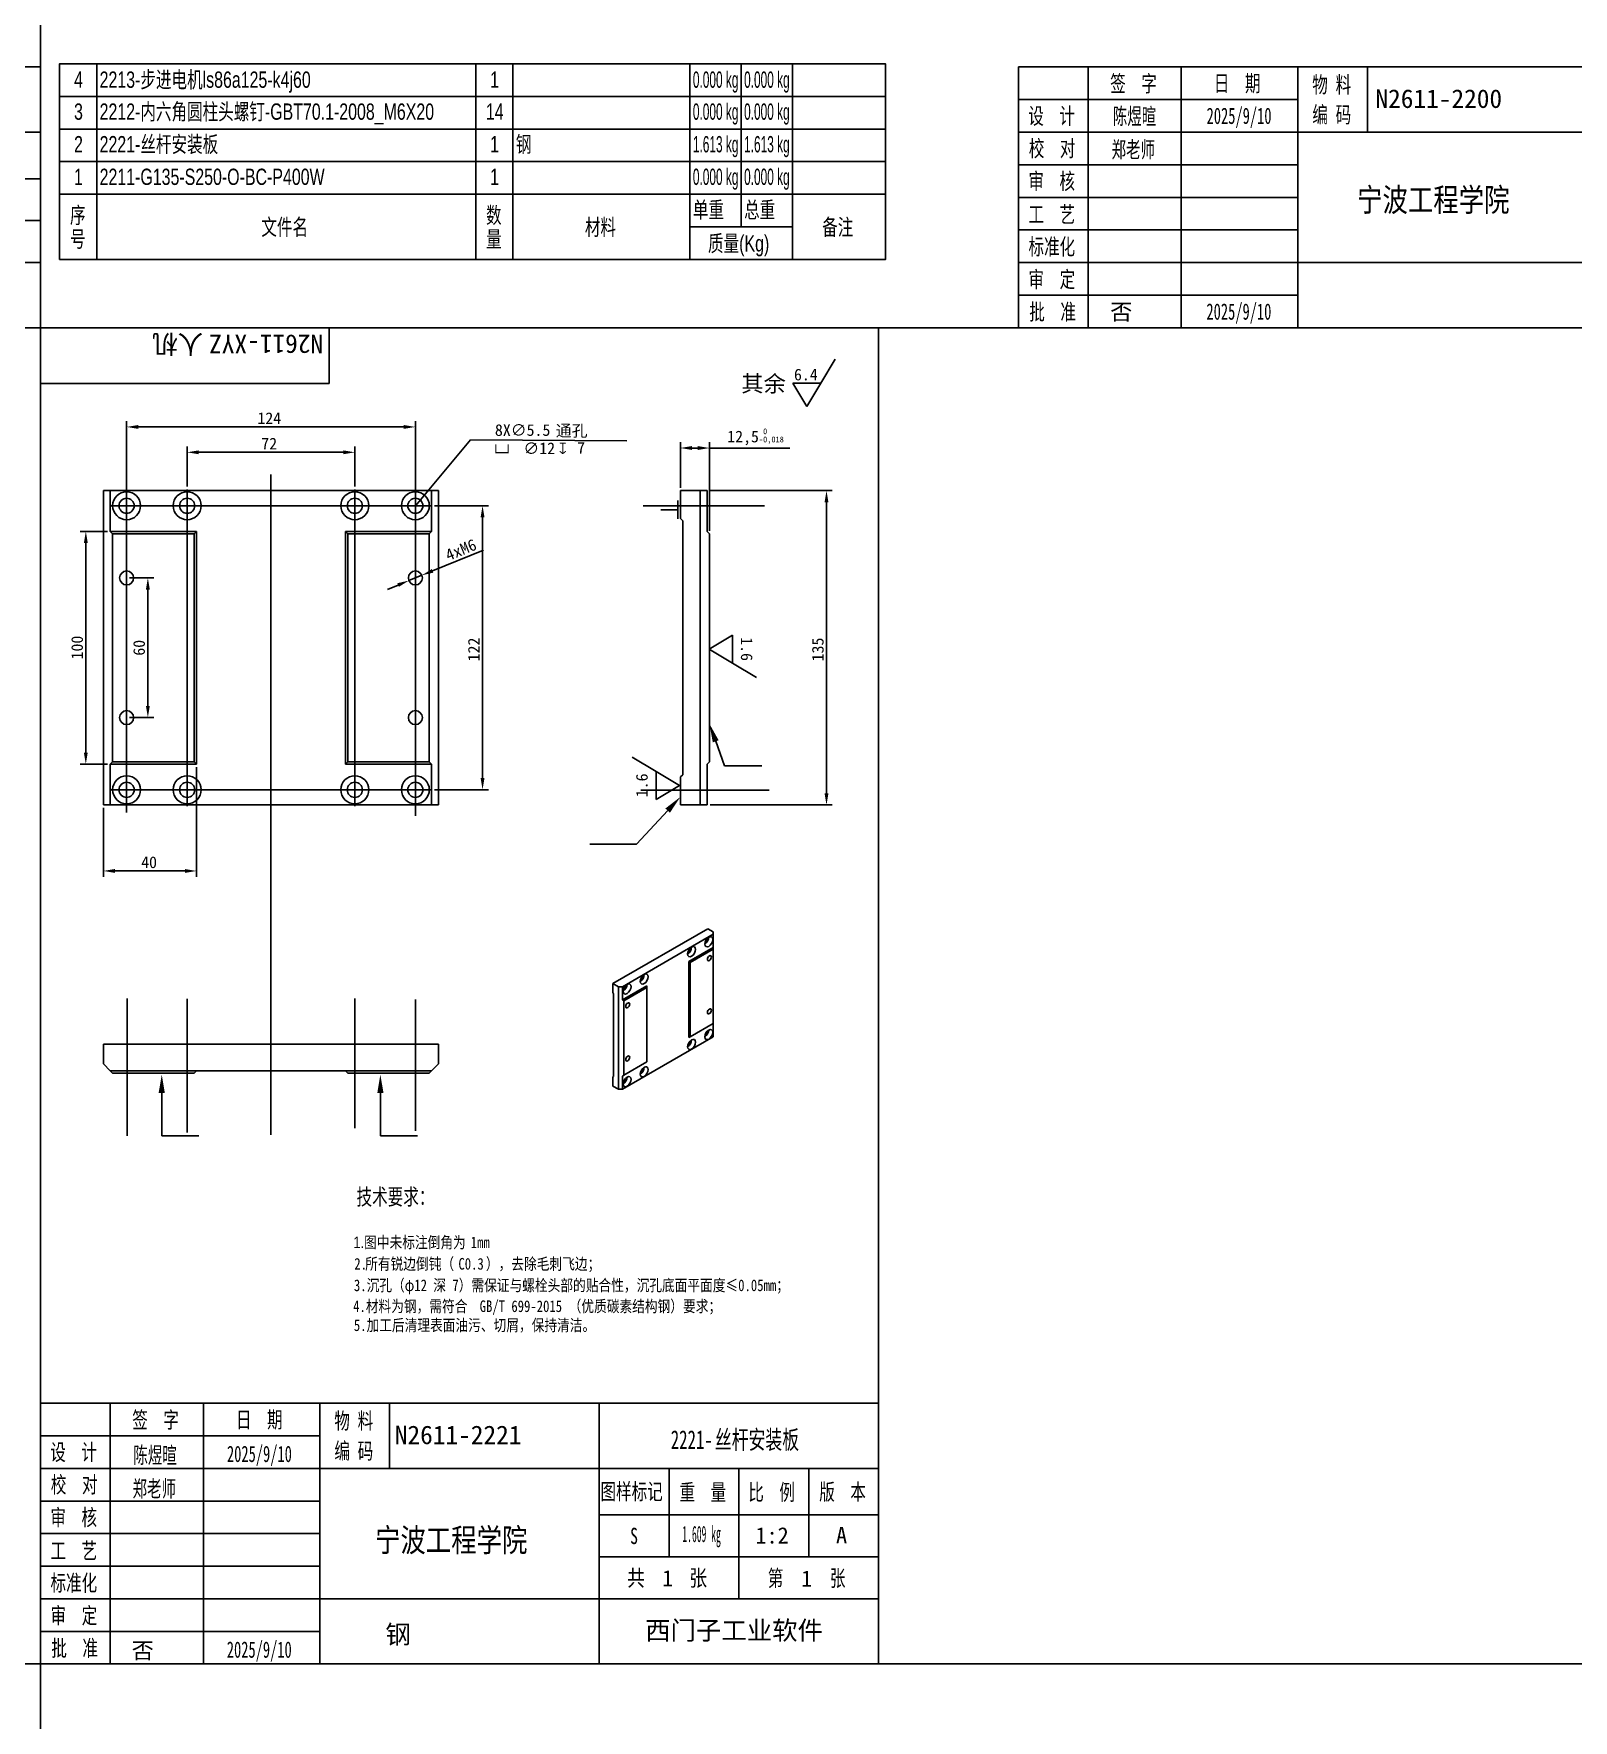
# Model space of a CAD drawing. Header units: millimetres. Extents: x 0 to 6044, y -1712 to 410.
# Drawn here: x 972.6 to 1303.2, y -1150.1 to -787.9 of the extents above; entities that cross this region are included whole.
import ezdxf
from ezdxf.enums import TextEntityAlignment as Align
from ezdxf.lldxf.tags import DXFTag

# ---------------------------------------------------------------- set-up
doc = ezdxf.new("R2010")
doc.units = ezdxf.units.MM
for name, color, linetype in [('2221-丝杆安装板', 7, 'Continuous'), ('Default', 7, 'Continuous'), ('图框', 7, 'Continuous')]:
    doc.layers.add(name, color=color, linetype=linetype)
doc.styles.add('MtXpl_', font='SimSun.ttf')
doc.styles.add('MtXpl__1', font='')
doc.styles.add('MtXpl_gdt_shx', font='gdt.shx')
doc.styles.add('SEACAD_Arial', font='arial.ttf')
doc.styles.get('MtXpl__1').set_extended_font_data('SimSun', bold=True)
tags = doc.linetypes.add('CENTER2', pattern=[28.575, 19.05, -3.175, 3.175, -3.175]).pattern_tags.tags
tags[10:11] = [DXFTag(74, 4), DXFTag(75, 0), DXFTag(340, '0'), DXFTag(46, 0.0), DXFTag(50, 0.0), DXFTag(44, 0.0), DXFTag(45, 0.0)]
tags[8:9] = [DXFTag(74, 4), DXFTag(75, 0), DXFTag(340, '0'), DXFTag(46, 0.0), DXFTag(50, 0.0), DXFTag(44, 0.0), DXFTag(45, 0.0)]
tags[6:7] = [DXFTag(74, 4), DXFTag(75, 0), DXFTag(340, '0'), DXFTag(46, 0.0), DXFTag(50, 0.0), DXFTag(44, 0.0), DXFTag(45, 0.0)]
tags[4:5] = [DXFTag(74, 4), DXFTag(75, 0), DXFTag(340, '0'), DXFTag(46, 0.0), DXFTag(50, 0.0), DXFTag(44, 0.0), DXFTag(45, 0.0)]
doc.dimstyles.new('ISO-25', dxfattribs={"dimtxt": 2.5, "dimasz": 2.5, "dimexe": 1.25, "dimexo": 0.625, "dimtad": 1, "dimtxsty": 'Standard', "dimcen": 2.5, "dimadec": 0, "dimazin": 0, "dimtfac": 1, "dimtmove": 0, "dimatfit": 3, "dimfxl": 1, "dimarcsym": 0})

# ---------------------------------------------------------------- blocks, each defined once
blk = doc.blocks.new('*D89')
at = {"color": 0, "lineweight": -2, "transparency": 16777216}
for p, q in [((1069.15, -898.74), (1058.22, -903.22)), ((1053.13, -905.31), (1055.91, -904.17)), ((1050.82, -906.26), (1048.51, -907.2))]:
    blk.add_line(p, q, dxfattribs=at)
at = {"color": 0, "transparency": 16777216}
for points in [[(1050.66, -905.87), (1050.98, -906.64), (1053.13, -905.31)], [(1058.06, -902.83), (1058.38, -903.6), (1055.91, -904.17)]]:
    blk.add_solid(points, dxfattribs=at)
at = {"layer": 'Defpoints', "color": 0, "transparency": 16777216}
for p in [(1053.13, -905.31), (1055.91, -904.17)]:
    blk.add_point(p, dxfattribs=at)
at = {"color": 0, "transparency": 16777216, "insert": (1064.3, -898.7), "char_height": 2.5, "attachment_point": 5, "rotation": 22.3051}
blk.add_mtext('4{\\fSimSun|b0|i0|c134|p34;xM6}', dxfattribs=at)

msp = doc.modelspace()

# ---------------------------------------------------------------- linework, layer by layer
at = {"color": 7, "linetype": 'Continuous'}
for p, q in [((986.095, -794.334), (986.095, -801.334)), ((1067.484, -794.334), (1067.484, -801.334)), ((1075.484, -794.334), (1075.484, -801.334)), ((1113.484, -794.334), (1113.484, -801.334)), ((1124.484, -794.334), (1124.484, -801.334)), ((1135.484, -794.334), (1135.484, -801.334)), ((978.095, -801.334), (1155.484, -801.334)), ((986.095, -801.334), (986.095, -808.334)), ((1067.484, -801.334), (1067.484, -808.334)), ((1075.484, -801.334), (1075.484, -808.334)), ((1113.484, -801.334), (1113.484, -808.334)), ((1124.484, -801.334), (1124.484, -808.334)), ((1135.484, -801.334), (1135.484, -808.334)), ((978.095, -808.334), (1155.484, -808.334)), ((986.095, -808.334), (986.095, -815.334)), ((1067.484, -808.334), (1067.484, -815.334)), ((1075.484, -808.334), (1075.484, -815.334)), ((1113.484, -808.334), (1113.484, -815.334)), ((1124.484, -808.334), (1124.484, -815.334)), ((1135.484, -808.334), (1135.484, -815.334)), ((978.095, -815.334), (1155.484, -815.334)), ((986.095, -815.334), (986.095, -822.334)), ((1067.484, -815.334), (1067.484, -822.334)), ((1075.484, -815.334), (1075.484, -822.334)), ((1113.484, -815.334), (1113.484, -822.334)), ((1124.484, -815.334), (1124.484, -822.334)), ((1135.484, -815.334), (1135.484, -822.334)), ((978.095, -822.334), (1155.484, -822.334)), ((986.095, -822.334), (986.095, -829.334)), ((1067.484, -822.334), (1067.484, -829.334)), ((1075.484, -822.334), (1075.484, -829.334)), ((1113.484, -822.334), (1113.484, -829.334)), ((1124.484, -822.334), (1124.484, -829.334)), ((1135.484, -822.334), (1135.484, -829.334)), ((986.095, -829.334), (986.095, -836.334)), ((1067.484, -829.334), (1067.484, -836.334)), ((1075.484, -829.334), (1075.484, -836.334)), ((1113.484, -829.334), (1124.484, -829.334)), ((1113.484, -829.334), (1113.484, -836.334)), ((1124.484, -829.334), (1135.484, -829.334)), ((1135.484, -829.334), (1135.484, -836.334))]:
    msp.add_line(p, q, dxfattribs=at)
at = {"color": 4}
for p, q in [((1141.612, -862.904), (1144.699, -857.759)), ((1135.612, -862.904), (1141.612, -862.904)), ((1138.612, -867.904), (1135.612, -862.904)), ((1138.612, -867.904), (1141.612, -862.904)), ((992.52, -885.112), (992.52, -871.058)), ((995.02, -872.308), (1052.02, -872.308)), ((1054.52, -885.112), (1054.52, -871.058)), ((1005.52, -885.112), (1005.52, -876.511)), ((1041.52, -885.112), (1041.52, -876.511)), ((1054.52, -889.237), (1066.34, -875.057)), ((1066.34, -875.057), (1099.918, -875.278)), ((1111.424, -885.362), (1111.424, -875.584)), ((1117.674, -894.612), (1117.674, -875.584)), ((1008.02, -877.761), (1039.02, -877.761)), ((1113.924, -876.834), (1115.174, -876.834)), ((1117.674, -876.834), (1134.966, -876.834)), ((1117.799, -885.987), (1144.058, -885.987)), ((1058.645, -889.237), (1070.199, -889.237)), ((1142.808, -888.487), (1142.808, -950.987)), ((1068.949, -947.737), (1068.949, -891.737)), ((988.395, -894.737), (982.509, -894.737)), ((983.759, -897.237), (983.759, -942.237)), ((993.145, -904.737), (998.33, -904.737)), ((997.08, -907.237), (997.08, -932.237)), ((1117.619, -920.01), (1122.619, -917.01)), ((1122.619, -917.01), (1122.619, -923.01)), ((1117.619, -920.01), (1122.619, -923.01)), ((1122.619, -923.01), (1127.764, -926.097)), ((993.145, -934.737), (998.33, -934.737)), ((988.395, -944.737), (982.509, -944.737)), ((1106.221, -946.295), (1101.076, -943.208)), ((1007.52, -945.362), (1007.52, -968.917)), ((1106.221, -952.295), (1106.221, -946.295)), ((1111.221, -949.295), (1106.221, -946.295)), ((1058.645, -950.237), (1070.199, -950.237)), ((1111.221, -949.295), (1106.221, -952.295)), ((987.52, -954.112), (987.52, -968.917)), ((1117.799, -953.487), (1144.058, -953.487)), ((1005.02, -967.667), (990.02, -967.667))]:
    msp.add_line(p, q, dxfattribs=at)
at = {"linetype": 'CENTER2'}
for p, q in [((992.52, -882.703), (992.52, -955.138)), ((1054.52, -882.692), (1054.52, -955.814))]:
    msp.add_line(p, q, dxfattribs=at)
at = {"color": 3}
for q in [(1107.248, -890.077), (1110.856, -888.077), (1110.856, -892.077)]:
    msp.add_line((1110.856, -890.077), q, dxfattribs=at)
at = {"color": 3, "linetype": 'ByBlock', "lineweight": -2}
for p, q in [((1120.902, -945.076), (1128.902, -945.076)), ((1102.009, -961.895), (1094.009, -961.895)), ((1000.057, -1024.57), (1008.057, -1024.57)), ((1047.011, -1024.57), (1055.011, -1024.57))]:
    msp.add_line(p, q, dxfattribs=at)
for p, q in [((974, -1137.973), (25, -1137.973)), ((974, -1137.973), (974, -1424.973)), ((1364, -1137.973), (1154, -1137.973))]:
    msp.add_line(p, q)
at = {"color": 7, "linetype": 'Continuous'}
msp.add_lwpolyline([(978.095, -836.334), (978.095, -794.334), (1155.484, -794.334), (1155.484, -836.334), (978.095, -836.334)], dxfattribs=at)
at = {"color": 3, "linetype": 'ByBlock', "lineweight": -2}
for points in [[(1119.016, -939.82), (1120.902, -945.076)], [(1108.7, -954.7), (1102.009, -961.895)], [(1092.009, -961.895), (1094.009, -961.895)], [(1000.057, -1015.377), (1000.057, -1024.57)], [(1047.011, -1015.377), (1047.011, -1024.57)]]:
    msp.add_lwpolyline(points, dxfattribs=at)
for centre in [(992.52, -904.737), (1054.52, -904.737), (992.52, -934.737), (1054.52, -934.737)]:
    msp.add_circle(centre, 1.5)
at = {"color": 4}
for points in [[(995.02, -871.891), (995.02, -872.724), (992.52, -872.308)], [(1052.02, -871.891), (1052.02, -872.724), (1054.52, -872.308)], [(1113.924, -876.418), (1113.924, -877.251), (1111.424, -876.834)], [(1115.174, -876.418), (1115.174, -877.251), (1117.674, -876.834)], [(1008.02, -877.344), (1008.02, -878.177), (1005.52, -877.761)], [(1039.02, -877.344), (1039.02, -878.177), (1041.52, -877.761)], [(1142.391, -888.487), (1143.224, -888.487), (1142.808, -885.987)], [(1068.533, -891.737), (1069.366, -891.737), (1068.949, -889.237)], [(983.342, -897.237), (984.175, -897.237), (983.759, -894.737)], [(996.664, -907.237), (997.497, -907.237), (997.08, -904.737)], [(996.664, -932.237), (997.497, -932.237), (997.08, -934.737)], [(983.342, -942.237), (984.175, -942.237), (983.759, -944.737)], [(1068.533, -947.737), (1069.366, -947.737), (1068.949, -950.237)], [(1142.391, -950.987), (1143.224, -950.987), (1142.808, -953.487)], [(990.02, -967.25), (990.02, -968.083), (987.52, -967.667)], [(1005.02, -967.25), (1005.02, -968.083), (1007.52, -967.667)]]:
    msp.add_solid(points, dxfattribs=at)
at = {"color": 3}
for points in [[(1118.388, -940.045), (1117.665, -936.055), (1119.643, -939.595)], [(1108.212, -954.246), (1111.424, -951.77), (1109.188, -955.154)], [(999.39, -1015.377), (1000.057, -1011.377), (1000.724, -1015.377)], [(1046.345, -1015.377), (1047.011, -1011.377), (1047.678, -1015.377)]]:
    msp.add_solid(points, dxfattribs=at)
at = {"layer": '2221-丝杆安装板', "color": 7, "linetype": 'Continuous'}
for p, q in [((987.52, -953.487), (987.52, -885.987)), ((987.52, -885.987), (989.02, -885.987)), ((989.02, -885.987), (989.02, -894.737)), ((1058.02, -885.987), (989.02, -885.987)), ((1058.02, -894.737), (1058.02, -885.987)), ((1058.02, -885.987), (1059.52, -885.987)), ((1059.52, -885.987), (1059.52, -953.487)), ((1111.424, -885.987), (1111.424, -891.987)), ((1115.674, -885.987), (1111.424, -885.987)), ((1115.674, -953.487), (1115.674, -885.987)), ((1115.674, -885.987), (1117.174, -885.987)), ((1117.174, -885.987), (1117.174, -894.737)), ((1111.424, -891.987), (1111.924, -892.487)), ((1111.924, -946.987), (1111.924, -892.487)), ((989.02, -894.737), (1007.52, -894.737)), ((989.02, -894.737), (989.52, -895.237)), ((1007.02, -895.237), (989.52, -895.237)), ((989.52, -895.237), (989.52, -944.237)), ((1007.52, -894.737), (1007.02, -895.237)), ((1007.02, -944.237), (1007.02, -895.237)), ((1007.52, -894.737), (1007.52, -944.737)), ((1039.52, -944.737), (1039.52, -894.737)), ((1039.52, -894.737), (1058.02, -894.737)), ((1040.02, -895.237), (1039.52, -894.737)), ((1040.02, -895.237), (1040.02, -944.237)), ((1057.52, -895.237), (1040.02, -895.237)), ((1057.52, -895.237), (1058.02, -894.737)), ((1057.52, -944.237), (1057.52, -895.237)), ((1117.174, -894.737), (1117.674, -895.237)), ((1117.674, -895.237), (1117.674, -944.237)), ((989.52, -944.237), (989.02, -944.737)), ((1007.52, -944.737), (989.02, -944.737)), ((989.02, -944.737), (989.02, -953.487)), ((989.52, -944.237), (1007.02, -944.237)), ((1007.02, -944.237), (1007.52, -944.737)), ((1040.02, -944.237), (1039.52, -944.737)), ((1058.02, -944.737), (1039.52, -944.737)), ((1040.02, -944.237), (1057.52, -944.237)), ((1058.02, -944.737), (1057.52, -944.237)), ((1058.02, -953.487), (1058.02, -944.737)), ((1117.674, -944.237), (1117.174, -944.737)), ((1117.174, -944.737), (1117.174, -953.487)), ((1111.924, -946.987), (1111.424, -947.487)), ((1111.424, -947.487), (1111.424, -953.487)), ((989.02, -953.487), (987.52, -953.487)), ((989.02, -953.487), (1058.02, -953.487)), ((1059.52, -953.487), (1058.02, -953.487)), ((1115.674, -953.487), (1111.424, -953.487)), ((1117.174, -953.487), (1115.674, -953.487)), ((1117.303, -980.064), (1096.938, -991.821)), ((1118.505, -981.248), (1098.989, -992.515)), ((1118.505, -980.758), (1117.303, -980.064)), ((1118.505, -981.248), (1118.505, -980.758)), ((1118.505, -984.106), (1118.505, -981.248)), ((1113.272, -987.127), (1118.505, -984.106)), ((1118.505, -984.432), (1113.555, -987.29)), ((1118.505, -984.432), (1118.505, -984.106)), ((1118.505, -1000.435), (1118.505, -984.432)), ((1113.272, -1003.456), (1113.272, -987.127)), ((1113.555, -987.29), (1113.272, -987.127)), ((1113.555, -987.29), (1113.555, -1003.293)), ((1096.938, -991.821), (1096.938, -993.781)), ((1098.14, -992.515), (1096.938, -991.821)), ((1098.989, -995.373), (1104.221, -992.352)), ((1104.221, -992.352), (1104.221, -992.679)), ((1096.938, -993.781), (1097.08, -994.026)), ((1097.08, -1011.826), (1097.08, -994.026)), ((1098.14, -1014.561), (1098.14, -992.515)), ((1098.14, -992.515), (1098.989, -992.515)), ((1098.989, -992.515), (1098.989, -995.373)), ((1098.989, -995.373), (1099.272, -995.536)), ((1104.221, -992.679), (1099.272, -995.536)), ((1099.272, -995.536), (1099.272, -1011.54)), ((1104.221, -1008.682), (1104.221, -992.679)), ((1098.989, -1014.561), (1118.505, -1003.293)), ((1113.555, -1003.293), (1113.272, -1003.456)), ((1113.555, -1003.293), (1118.505, -1000.435)), ((1118.505, -1003.293), (1118.505, -1000.435)), ((1059.52, -1004.851), (987.52, -1004.851)), ((987.52, -1009.101), (987.52, -1004.851)), ((1059.52, -1009.101), (1059.52, -1004.851)), ((987.52, -1009.101), (989.02, -1010.601)), ((1058.02, -1010.601), (1059.52, -1009.101)), ((1099.272, -1011.54), (1104.221, -1008.682)), ((989.02, -1010.601), (989.52, -1011.101)), ((1058.02, -1010.601), (989.02, -1010.601)), ((1007.02, -1011.101), (989.52, -1011.101)), ((1007.52, -1010.601), (1007.02, -1011.101)), ((1040.02, -1011.101), (1039.52, -1010.601)), ((1057.52, -1011.101), (1040.02, -1011.101)), ((1057.52, -1011.101), (1058.02, -1010.601)), ((1097.08, -1011.826), (1096.938, -1011.907)), ((1096.938, -1011.907), (1096.938, -1013.867)), ((1098.14, -1014.561), (1096.938, -1013.867)), ((1099.272, -1011.54), (1098.989, -1011.703)), ((1098.989, -1011.703), (1098.989, -1014.561)), ((1098.989, -1014.561), (1098.14, -1014.561))]:
    msp.add_line(p, q, dxfattribs=at)
for centre, radius in [((992.52, -889.237), 3), ((1005.52, -889.237), 3), ((1041.52, -889.237), 3), ((1054.52, -889.237), 3), ((992.52, -889.237), 1.625), ((1005.52, -889.237), 1.625), ((1041.52, -889.237), 1.625), ((1054.52, -889.237), 1.625), ((992.52, -950.237), 3), ((992.52, -950.237), 1.625), ((1005.52, -950.237), 3), ((1005.52, -950.237), 1.625), ((1041.52, -950.237), 3), ((1041.52, -950.237), 1.625), ((1054.52, -950.237), 3), ((1054.52, -950.237), 1.625)]:
    msp.add_circle(centre, radius, dxfattribs=at)
for centre, major_axis in [((1113.838, -985.004), (0.6, 1.039)), ((1117.515, -982.881), (0.6, 1.039)), ((1117.657, -986.392), (0.3, 0.52)), ((1099.979, -993.005), (0.6, 1.039)), ((1103.656, -990.882), (0.6, 1.039)), ((1100.12, -996.516), (0.3, 0.52)), ((1117.657, -997.823), (0.3, 0.52)), ((1117.515, -1002.803), (0.6, 1.039)), ((1113.838, -1004.926), (0.6, 1.039)), ((1100.12, -1007.947), (0.3, 0.52)), ((1103.656, -1010.805), (0.6, 1.039)), ((1099.979, -1012.928), (0.6, 1.039))]:
    msp.add_ellipse(centre, major_axis=major_axis, ratio=0.5773503, dxfattribs=at)
for centre, major_axis, start_param, end_param in [((1112.99, -984.514), (-0.6, -1.039), 0.7853982, 2.3561945), ((1112.99, -984.514), (-0.325, -0.563), 1.0051121, 2.1364806), ((1116.667, -982.391), (-0.6, -1.039), 0.7853982, 2.3561945), ((1116.667, -982.391), (-0.325, -0.563), 1.0051121, 2.1364806), ((1099.13, -992.515), (0.6, 1.039), 3.9269908, 5.4977871), ((1099.13, -992.515), (0.325, 0.563), 4.1467047, 5.2780732), ((1102.807, -990.393), (0.6, 1.039), 3.9269908, 5.4977871), ((1102.807, -990.393), (0.325, 0.563), 4.1467047, 5.2780732), ((1116.667, -1002.313), (0.6, 1.039), 3.9269908, 5.4977871), ((1116.667, -1002.313), (0.325, 0.563), 4.1467047, 5.2780732), ((1112.99, -1004.436), (0.6, 1.039), 3.9269908, 5.4977871), ((1112.99, -1004.436), (0.325, 0.563), 4.1467047, 5.2780732), ((1102.807, -1010.315), (-0.6, -1.039), 0.7853982, 2.3561945), ((1102.807, -1010.315), (-0.325, -0.563), 1.0051121, 2.1364806), ((1099.13, -1012.438), (-0.6, -1.039), 0.7853982, 2.3561945), ((1099.13, -1012.438), (-0.325, -0.563), 1.0051121, 2.1364806)]:
    msp.add_ellipse(centre, major_axis=major_axis, ratio=0.5773503, start_param=start_param, end_param=end_param, dxfattribs=at)
at = {"layer": 'Default', "color": 7, "linetype": 'Continuous'}
for p, q in [((1199, -795), (1199, -851)), ((1219, -795), (1219, -851)), ((1259, -795), (1259, -809)), ((1184, -802), (1244, -802)), ((794, -809), (974, -809)), ((1184, -809), (1364, -809)), ((1184, -816), (1244, -816)), ((914, -827.997), (974, -827.997)), ((989, -1081.973), (989, -1137.973)), ((1009, -1081.973), (1009, -1137.973)), ((1049, -1081.973), (1049, -1095.973)), ((974, -1088.973), (1034, -1088.973)), ((974, -1095.973), (1154, -1095.973)), ((1124, -1095.97), (1124, -1123.973)), ((974, -1102.973), (1034, -1102.973)), ((1094, -1114.97), (1154, -1114.97))]:
    msp.add_line(p, q, dxfattribs=at)
at = {"layer": 'Default', "color": 7, "linetype": 'CENTER2'}
for p, q in [((1023.52, -882.487), (1023.52, -1024.33)), ((1005.52, -885.737), (1005.52, -953.737)), ((1041.52, -885.737), (1041.52, -953.737)), ((989.02, -889.237), (1058.02, -889.237)), ((1103.455, -889.237), (1129.518, -889.237)), ((989.02, -950.237), (1058.02, -950.237)), ((1102.951, -950.28), (1130.488, -950.28)), ((992.657, -995.025), (992.657, -1024.57)), ((1005.52, -995.15), (1005.52, -1023.814)), ((1041.52, -995.075), (1041.52, -1022.912)), ((1054.52, -995.293), (1054.52, -1023.483))]:
    msp.add_line(p, q, dxfattribs=at)
at = {"layer": '图框', "color": 7, "linetype": 'Continuous'}
for p, q in [((974, -851), (974, -564)), ((974, -564), (974, -851)), ((974, -795), (794, -795)), ((1364, -795), (1184, -795)), ((1184, -851), (1184, -795)), ((1244, -851), (1244, -795)), ((1184, -851), (1184, -802)), ((914, -809), (974, -809)), ((914, -819), (974, -819)), ((1184, -823), (1244, -823)), ((1184, -830), (1244, -830)), ((794, -837), (974, -837)), ((1184, -837), (1364, -837)), ((1184, -844), (1244, -844)), ((974, -851), (584, -851)), ((974, -1137.973), (974, -850.973)), ((1364, -851), (974, -851)), ((1036, -850.973), (1036, -862.973)), ((1154, -850.973), (1154, -1137.973)), ((1036, -862.973), (974, -862.973)), ((1154, -1081.973), (974, -1081.973)), ((1034, -1137.973), (1034, -1081.973)), ((1094, -1081.973), (1094, -1137.973)), ((1094, -1095.973), (1154, -1095.973)), ((1109, -1095.97), (1109, -1114.97)), ((1139, -1095.97), (1139, -1114.97)), ((1094, -1105.973), (1154, -1105.973)), ((974, -1109.973), (1034, -1109.973)), ((974, -1116.973), (1034, -1116.973)), ((974, -1123.973), (1154, -1123.973)), ((974, -1130.973), (1034, -1130.973)), ((1154, -1137.973), (974, -1137.973))]:
    msp.add_line(p, q, dxfattribs=at)

# ---------------------------------------------------------------- texts
at = {"color": 7, "linetype": 'Continuous', "style": 'SEACAD_Arial'}
for s, width, p in [('4', 0.7, (981.232, -795.972)), ('2213-步进电机ls86a125-k4j60', 0.7, (986.72, -795.972)), ('1', 0.7, (1070.571, -795.972)), ('0.000 kg', 0.522, (1114.109, -795.972)), ('0.000 kg', 0.522, (1125.109, -795.972)), ('3', 0.7, (981.232, -802.837)), ('2212-内六角圆柱头螺钉-GBT70.1-2008_M6X20', 0.7, (986.72, -802.837)), ('14', 0.7, (1069.658, -802.837)), ('0.000 kg', 0.522, (1114.109, -802.837)), ('0.000 kg', 0.522, (1125.109, -802.837)), ('2', 0.7, (981.232, -809.837)), ('2221-丝杆安装板', 0.7, (986.72, -809.837)), ('1', 0.7, (1070.571, -809.837)), ('钢', 0.7, (1076.109, -809.837)), ('1.613 kg', 0.522, (1114.109, -809.837)), ('1.613 kg', 0.522, (1125.109, -809.837)), ('1', 0.7, (981.232, -816.837)), ('2211-G135-S250-O-BC-P400W', 0.7, (986.72, -816.837)), ('1', 0.7, (1070.571, -816.837)), ('0.000 kg', 0.522, (1114.109, -816.837)), ('0.000 kg', 0.522, (1125.109, -816.837)), ('序', 0.7, (980.367, -825.073)), ('数', 0.7, (1069.705, -825.073)), ('单重', 0.7, (1114.109, -823.92)), ('总重', 0.7, (1125.109, -823.92)), ('文件名', 0.7, (1021.454, -827.634)), ('材料', 0.7, (1090.927, -827.634)), ('备注', 0.7, (1141.877, -827.634)), ('号', 0.7, (980.367, -830.195)), ('量', 0.7, (1069.705, -830.195)), ('质量(Kg)', 0.7, (1117.37, -831.134))]:
    msp.add_text(s, height=3.5, dxfattribs=dict(at, width=width)).set_placement(p, align=Align.TOP_LEFT)
at = {"color": 4}
for s, height, style, p in [('其余', 3.5, 'MtXpl_', (1124.512, -864.765)), ('通孔', 2.5, 'MtXpl_', (1084.66, -874.376)), ('v', 2.5, 'MtXpl_gdt_shx', (1071.435, -878.146)), ('x', 2.5, 'MtXpl_gdt_shx', (1085.361, -878.129))]:
    msp.add_text(s, height=height, dxfattribs=dict(at, style=style)).set_placement(p)
for s, p in [('6.4', (1135.821, -862.305)), ('124', (1020.603, -871.683)), ('8X∅5.5 ', (1071.604, -874.23)), ('72', (1021.437, -877.136)), ('∅12 ', (1077.721, -878.146)), (' 7', (1087.558, -878.042)), ('40', (995.645, -967.042))]:
    msp.add_text(s, height=2.5, dxfattribs=at).set_placement(p)
for s, rotation, p in [('100', 90, (983.134, -922.237)), ('122', 90, (1068.324, -922.654)), ('1.6', 270, (1124.436, -917.469)), ('135', 90, (1142.183, -922.654)), ('1.6', 90, (1104.403, -951.835))]:
    msp.add_text(s, height=2.5, rotation=rotation, dxfattribs=at).set_placement(p)
at = {"color": 40, "true_color": 0xf8d731, "width": 0.8}
for s, style, p in [('1.', 'SEACAD_Arial', (1041.19, -1048.672)), ('图中未标注倒角为', 'MtXpl_', (1043.52, -1048.672)), ('1mm', 'MtXpl_', (1066.403, -1048.672)), ('所有锐边倒钝（', 'MtXpl_', (1043.743, -1053.285)), ('），去除毛刺飞边；', 'MtXpl_', (1069.667, -1053.285)), ('2.', 'MtXpl_', (1041.413, -1053.285)), ('C0.3', 'MtXpl_', (1063.765, -1053.285)), ('3.沉孔（φ12 深 7）需保证与螺栓头部的贴合性，沉孔底面平面度≤0.05mm；', 'MtXpl_', (1041.327, -1057.899)), ('4.材料为钢，需符合 ', 'MtXpl_', (1041.162, -1062.387)), ('GB/T 699-2015', 'MtXpl_', (1068.335, -1062.387)), ('（优质碳素结构钢）要求；', 'MtXpl_', (1087.439, -1062.387)), ('5.加工后清理表面油污、切屑，保持清洁。', 'MtXpl_', (1041.313, -1066.464))]:
    msp.add_text(s, height=2.5, dxfattribs=dict(at, style=style)).set_placement(p)
at = {"color": 4, "insert": (1127.57, -874.439), "char_height": 2.5, "attachment_point": 5}
msp.add_mtext('12,5{\\H1.25;\\S 0^ -0,018;}', dxfattribs=at)
at = {"color": 4, "insert": (995.205, -919.737), "char_height": 2.5, "attachment_point": 5, "rotation": 90}
msp.add_mtext('60', dxfattribs=at)
at = {"layer": 'Default', "color": 7, "style": 'MtXpl_', "width": 0.7}
msp.add_text('技术要求：', height=3.5, dxfattribs=at).set_placement((1041.891, -1039.383))
at = {"layer": '图框', "color": 7, "style": 'MtXpl_'}
for s, height, width, p in [('签  字', 3.5, 0.7, (1203.723, -800.326)), ('日  期', 3.5, 0.7, (1225.989, -800.274)), ('物 料', 3.5, 0.7, (1247.115, -800.542)), ('设  计', 3.5, 0.7, (1186.128, -807.266)), ('编 码', 3.5, 0.7, (1247.128, -806.981)), ('校  对', 3.5, 0.7, (1186.249, -814.237)), ('审  核', 3.5, 0.7, (1186.155, -821.261)), ('工  艺', 3.5, 0.7, (1186.169, -828.423)), ('标准化', 3.5, 0.7, (1186.166, -835.342)), ('审  定', 3.5, 0.7, (1186.186, -842.357)), ('批  准', 3.5, 0.7, (1186.345, -849.346)), ('签  字', 3.5, 0.7, (993.723, -1087.299)), ('日  期', 3.5, 0.7, (1015.989, -1087.246)), ('物 料', 3.5, 0.7, (1037.115, -1087.514)), ('编 码', 3.5, 0.7, (1037.128, -1093.954)), ('2221-', 4, 0.662558, (1109.366, -1091.789)), ('丝杆安装板', 4, 0.662558, (1118.842, -1091.789)), ('设  计', 3.5, 0.7, (976.128, -1094.239)), ('陈煜暄', 3.5, 0.650794, (993.963, -1094.864)), ('2025/9/10', 3.5, 0.650794, (1014.067, -1094.6)), ('校  对', 3.5, 0.7, (976.249, -1101.209)), ('郑老师', 3.5, 0.65079, (993.789, -1102.065)), ('图样标记', 3.5, 0.7, (1094.277, -1102.693)), ('重  量', 3.5, 0.7, (1111.242, -1102.849)), ('比  例', 3.5, 0.7, (1126.014, -1102.829)), ('版  本', 3.5, 0.7, (1141.247, -1102.762)), ('审  核', 3.5, 0.7, (976.155, -1108.234)), ('宁波工程学院', 5, 0.799688, (1045.862, -1113.87)), ('1.609 kg', 3.5, 0.433867, (1111.849, -1111.797)), ('工  艺', 3.5, 0.7, (976.169, -1115.395)), ('S', 3.5, 0.7, (1100.65, -1112.222)), ('标准化', 3.5, 0.7, (976.166, -1122.315)), ('共     张', 3.5, 0.8, (1100.001, -1121.239)), ('第      张', 3.5, 0.7, (1130.199, -1121.292)), ('审  定', 3.5, 0.7, (976.186, -1129.329)), ('批  准', 3.5, 0.7, (976.345, -1136.319)), ('2025/9/10', 3.5, 0.650794, (1014.032, -1136.639))]:
    msp.add_text(s, height=height, dxfattribs=dict(at, width=width)).set_placement(p)
for s, p in [('人机', (1008.982, -852.515)), ('N2611-XYZ', (1034.725, -852.515))]:
    msp.add_text(s, height=4, rotation=180, dxfattribs=at).set_placement(p)
at = {"layer": '图框', "color": 7}
for s, height, style, p in [('N2611-2221', 4, 'MtXpl_', (1050.1, -1090.775)), ('1:2', 3.5, 'MtXpl_', (1127.55, -1112.108)), ('A', 3.5, 'MtXpl_', (1144.851, -1112.054)), ('1', 3.5, 'MtXpl_', (1107.503, -1121.324)), ('1', 3.5, 'MtXpl_', (1137.357, -1121.397)), ('钢', 4, 'MtXpl_', (1048.087, -1133.629)), ('西门子工业软件', 4, 'MtXpl__1', (1103.859, -1132.76)), ('否', 3.5, 'MtXpl_', (993.593, -1136.833))]:
    msp.add_text(s, height=height, dxfattribs=dict(at, style=style)).set_placement(p)
at = {"layer": '图框', "color": 7, "linetype": 'Continuous', "attachment_point": 2}
for s, insert, char_height in [('{\\pxsm0.9;\\f宋体|b0||i0||c0|p34;\\W1.;N2611-2200\\P}', (1274.279, -799.802), 4), ('{\\pxsm0.9;\\f宋体|b0||i0||c0|p34;\\W0.6507936508;陈煜暄\\P}', (1208.939, -803.825), 3.5), ('{\\pxsm0.9;\\f宋体|b0||i0||c0|p34;\\W0.6507936508;2025/9/10\\P}', (1231.397, -803.736), 3.5), ('\\pxsm0.9;{\\fSimSun|b0|i0|c134|p34;\\W0.65079;郑老师}', (1208.682, -810.987), 3.5), ('{\\pxsm0.9;\\f宋体|b0||i0||c0|p34;\\W0.7996880969;宁波工程学院\\P}', (1273.106, -821.032), 5), ('{\\pxsm0.9;\\f宋体|b0||i0||c0|p34;\\W1.;否\\P}', (1206.086, -845.852), 3.5), ('{\\pxsm0.9;\\f宋体|b0||i0||c0|p34;\\W0.6507936508;2025/9/10\\P}', (1231.361, -845.775), 3.5)]:
    msp.add_mtext(s, dxfattribs=dict(at, insert=insert, char_height=char_height))

# ---------------------------------------------------------------- dimensions: what is measured, and where the dimension line sits
at = {"color": 4}
dim = msp.add_diameter_dim_2p(p1=(1053.132, -905.307), p2=(1055.908, -904.168), text='4{\\fSimSun|b0|i0|c134|p34;xM6}', dimstyle='ISO-25', dxfattribs=at)
dim.commit()
dim.dimension.update_dxf_attribs({"geometry": '*D89', "text_midpoint": (1065.016, -900.432), "dimtype": 163})

doc.saveas('drawing.dxf')
